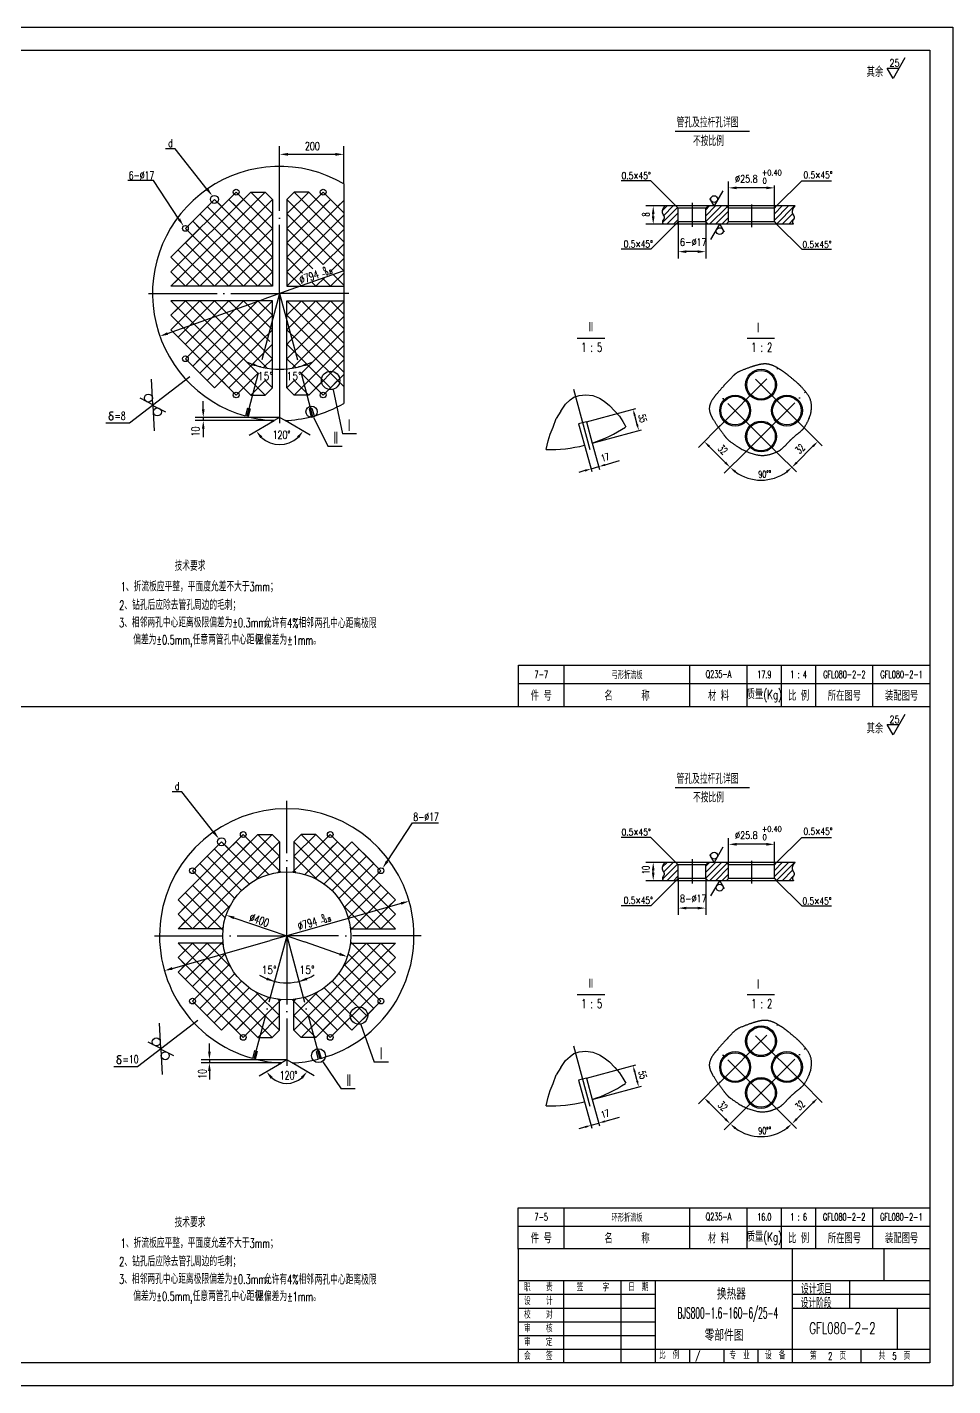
# Model space of a CAD drawing. Extents: x -457 to 1749, y 191 to 1539.
# Drawn here: x 1327 to 1732, y 945 to 1539 of the extents above; entities that cross this region are included whole.
import ezdxf
from ezdxf.enums import TextEntityAlignment as Align

# ---------------------------------------------------------------- set-up
doc = ezdxf.new("R2010")
doc.units = 0
doc.header["$MEASUREMENT"] = 0
doc.linetypes.add('DASHDOT-M', pattern=[36, 30, -3, 0, -3])
doc.linetypes.add('DIVIDE-M', pattern=[39, 30, -3, 0, -3, 0, -3])
doc.layers.get('0').update_dxf_attribs({"linetype": 'CONTINUOUS'})
for name, color, linetype in [('CDR_DWG1', 4, 'CONTINUOUS'), ('CDR_DWG2', 2, 'CONTINUOUS'), ('CDR_DWG3', 1, 'DASHDOT-M'), ('CDR_DWG4', 3, 'DIVIDE-M')]:
    doc.layers.add(name, color=color, linetype=linetype)
doc.styles.add('HZ', font='romans', dxfattribs={"width": 0.7, "bigfont": 'hz'})

msp = doc.modelspace()

# ---------------------------------------------------------------- linework, layer by layer
for p, q in [((890.79, 1539.38), (1731.79, 1539.38)), ((1731.79, 1539.38), (1731.79, 945.38)), ((1391.84, 1486.24), (1387.62, 1486.24)), ((1405.92, 1468.45), (1391.84, 1486.24)), ((1437.56, 1481.09), (1437.56, 1487.37)), ((1465.56, 1470.92), (1465.56, 1487.37)), ((1461.96, 1483.77), (1441.16, 1483.77)), ((1382.43, 1472.36), (1371.16, 1472.36)), ((1393.55, 1455.46), (1382.43, 1472.36)), ((1390.05, 1426.08), (1431.23, 1467.26)), ((1390.05, 1432.41), (1424.89, 1467.26)), ((1390.05, 1438.75), (1418.56, 1467.26)), ((1434.4, 1451.42), (1418.56, 1467.26)), ((1434.4, 1457.75), (1424.89, 1467.26)), ((1431.23, 1467.26), (1434.4, 1464.09)), ((1440.73, 1451.42), (1456.57, 1467.26)), ((1440.73, 1457.75), (1450.24, 1467.26)), ((1465.56, 1445.59), (1443.9, 1467.26)), ((1456.57, 1460.92), (1450.24, 1467.26)), ((1465.56, 1451.93), (1450.24, 1467.26)), ((1465.56, 1458.26), (1456.57, 1467.26)), ((1599.85, 1472.15), (1586.8, 1472.15)), ((1610.79, 1461.2), (1599.85, 1472.15)), ((1633.79, 1460.2), (1633.79, 1471.88)), ((1650.29, 1469.12), (1637.29, 1469.12)), ((1653.79, 1460.2), (1653.79, 1470.19)), ((1654.79, 1461.2), (1665.74, 1472.15)), ((1665.74, 1472.15), (1678.79, 1472.15)), ((1396.38, 1426.08), (1434.4, 1464.09)), ((1399.55, 1454.59), (1409.05, 1464.09)), ((1434.4, 1438.75), (1409.05, 1464.09)), ((1412.22, 1460.92), (1415.39, 1464.09)), ((1434.4, 1445.08), (1415.39, 1464.09)), ((1415.39, 1464.09), (1418.56, 1460.92)), ((1465.56, 1439.26), (1440.73, 1464.09)), ((1440.73, 1445.08), (1459.74, 1464.09)), ((1440.73, 1438.75), (1465.56, 1463.58)), ((1459.74, 1464.09), (1456.57, 1460.92)), ((1462.91, 1460.92), (1459.74, 1464.09)), ((1465.56, 1463.58), (1462.91, 1460.92)), ((1402.72, 1426.08), (1434.4, 1457.75)), ((1434.4, 1426.08), (1402.72, 1457.75)), ((1434.4, 1432.41), (1405.89, 1460.92)), ((1465.56, 1432.92), (1440.73, 1457.75)), ((1440.73, 1432.41), (1465.56, 1457.24)), ((1606, 1461.2), (1597.64, 1461.2)), ((1600.84, 1456.7), (1600.84, 1457.7)), ((1606.89, 1461.2), (1604.79, 1459.11)), ((1611.49, 1460.5), (1604.9, 1453.91)), ((1609.54, 1461.2), (1605.42, 1457.08)), ((1611.79, 1458.15), (1606.84, 1453.2)), ((1611.79, 1455.32), (1609.67, 1453.2)), ((1630.75, 1461.2), (1623.75, 1454.2)), ((1628.1, 1461.2), (1623.79, 1456.89)), ((1625.45, 1461.2), (1623.79, 1459.54)), ((1633.1, 1460.89), (1625.4, 1453.2)), ((1633.79, 1458.94), (1628.06, 1453.2)), ((1633.79, 1456.11), (1630.88, 1453.2)), ((1657.27, 1461.2), (1653.79, 1457.72)), ((1659.92, 1461.2), (1653.79, 1455.07)), ((1662.57, 1461.2), (1654.68, 1453.31)), ((1661.78, 1457.76), (1657.22, 1453.2)), ((1662.22, 1455.37), (1660.05, 1453.2)), ((1390.05, 1438.75), (1402.72, 1451.42)), ((1421.72, 1426.08), (1396.38, 1451.42)), ((1428.06, 1426.08), (1399.55, 1454.59)), ((1402.72, 1451.42), (1399.55, 1454.59)), ((1409.05, 1426.08), (1434.4, 1451.42)), ((1456.57, 1435.58), (1440.73, 1451.42)), ((1440.73, 1426.08), (1465.56, 1450.91)), ((1605.36, 1453.2), (1597.64, 1453.2)), ((1610.79, 1453.2), (1599.85, 1442.26)), ((1611.79, 1454.2), (1611.79, 1438.23)), ((1623.79, 1454.2), (1623.79, 1438.23)), ((1654.79, 1453.2), (1665.74, 1442.26)), ((1415.39, 1426.08), (1396.38, 1445.08)), ((1415.39, 1426.08), (1434.4, 1445.08)), ((1452.09, 1433.72), (1440.73, 1445.08)), ((1456.56, 1435.57), (1465.56, 1444.57)), ((1402.72, 1426.08), (1390.05, 1438.75)), ((1393.21, 1435.58), (1390.05, 1438.75)), ((1409.05, 1426.08), (1393.21, 1441.91)), ((1421.72, 1426.08), (1434.4, 1438.75)), ((1447.61, 1431.87), (1440.73, 1438.75)), ((1460.28, 1432.95), (1465.56, 1438.24)), ((1599.85, 1442.26), (1586.8, 1442.26)), ((1620.29, 1441.23), (1615.29, 1441.23)), ((1665.74, 1442.26), (1678.79, 1442.26)), ((1390.05, 1432.41), (1393.21, 1435.58)), ((1396.38, 1426.08), (1390.05, 1432.41)), ((1393.21, 1429.24), (1390.05, 1432.41)), ((1428.06, 1426.08), (1434.4, 1432.41)), ((1447.07, 1426.08), (1440.73, 1432.41)), ((1465.56, 1432.89), (1444.49, 1425.37)), ((1459.74, 1426.08), (1465.56, 1431.9)), ((1390.05, 1426.08), (1393.21, 1429.24)), ((1447.07, 1426.08), (1447.41, 1426.42)), ((1453.4, 1426.08), (1451.58, 1427.9)), ((1453.4, 1426.08), (1457.25, 1429.92)), ((1459.74, 1426.08), (1456.25, 1429.57)), ((1465.56, 1426.59), (1460.92, 1431.23)), ((1388.6, 1405.46), (1430.64, 1420.44)), ((1390.05, 1419.74), (1431.23, 1378.56)), ((1402.72, 1419.74), (1390.05, 1407.07)), ((1390.05, 1419.74), (1393.21, 1416.57)), ((1396.38, 1419.74), (1390.05, 1413.4)), ((1409.05, 1419.74), (1393.21, 1403.9)), ((1396.38, 1419.74), (1428.19, 1387.93)), ((1415.39, 1419.74), (1396.38, 1400.73)), ((1421.72, 1419.74), (1396.38, 1394.4)), ((1428.06, 1419.74), (1399.55, 1391.23)), ((1402.72, 1419.74), (1432.23, 1390.22)), ((1434.4, 1419.74), (1402.72, 1388.06)), ((1409.05, 1419.74), (1427.51, 1401.28)), ((1415.39, 1419.74), (1433.24, 1401.89)), ((1421.72, 1419.74), (1434.4, 1407.07)), ((1428.06, 1419.74), (1434.4, 1413.4)), ((1444.49, 1425.37), (1430.64, 1420.44)), ((1437.56, 1422.91), (1437.56, 1366.29)), ((1440.73, 1419.74), (1465.56, 1394.91)), ((1453.4, 1419.74), (1440.73, 1407.07)), ((1447.07, 1419.74), (1440.73, 1413.4)), ((1459.74, 1419.74), (1441.89, 1401.89)), ((1447.07, 1419.74), (1465.56, 1401.24)), ((1453.4, 1419.74), (1465.56, 1407.58)), ((1459.74, 1419.74), (1465.56, 1413.91)), ((1393.21, 1416.57), (1390.05, 1413.4)), ((1465.56, 1419.23), (1447.62, 1401.28)), ((1390.05, 1413.4), (1424.89, 1378.56)), ((1390.05, 1413.4), (1393.21, 1410.24)), ((1393.21, 1410.24), (1390.05, 1407.07)), ((1434.4, 1413.4), (1405.89, 1384.89)), ((1440.73, 1413.4), (1465.56, 1388.57)), ((1465.56, 1412.89), (1442.89, 1390.22)), ((1390.05, 1407.07), (1402.72, 1394.4)), ((1390.05, 1407.07), (1418.56, 1378.56)), ((1429.22, 1401.89), (1426.52, 1399.19)), ((1434.4, 1407.07), (1429.22, 1401.89)), ((1441.89, 1401.89), (1440.7, 1400.7)), ((1440.73, 1407.07), (1445.91, 1401.89)), ((1445.91, 1401.89), (1448.61, 1399.19)), ((1465.56, 1406.56), (1446.94, 1387.93)), ((1426.52, 1399.19), (1409.05, 1381.73)), ((1429.98, 1396.32), (1415.39, 1381.73)), ((1433.44, 1395.35), (1427.51, 1401.28)), ((1429.98, 1396.32), (1434.43, 1400.76)), ((1445.14, 1396.32), (1440.7, 1400.76)), ((1441.69, 1395.35), (1447.62, 1401.28)), ((1465.56, 1400.22), (1443.9, 1378.56)), ((1445.14, 1396.32), (1459.74, 1381.73)), ((1448.61, 1399.19), (1465.56, 1382.24)), ((1402.72, 1394.4), (1399.55, 1391.23)), ((1399.55, 1391.23), (1409.05, 1381.73)), ((1434.4, 1394.4), (1430.54, 1390.54)), ((1433.44, 1395.35), (1434.4, 1394.4)), ((1441.69, 1395.35), (1440.73, 1394.4)), ((1440.73, 1394.4), (1444.58, 1390.54)), ((1465.56, 1393.89), (1450.24, 1378.56)), ((1398.3, 1386.56), (1371.92, 1366.27)), ((1382.14, 1374.3), (1381.53, 1385.44)), ((1412.22, 1384.89), (1415.39, 1381.73)), ((1415.39, 1381.73), (1418.56, 1384.89)), ((1428.29, 1388.29), (1418.56, 1378.56)), ((1418.56, 1384.89), (1424.89, 1378.56)), ((1431.18, 1384.85), (1424.89, 1378.56)), ((1431.28, 1384.85), (1434.4, 1381.73)), ((1443.85, 1384.85), (1440.73, 1381.73)), ((1443.95, 1384.85), (1450.24, 1378.56)), ((1446.84, 1388.29), (1456.57, 1378.56)), ((1456.57, 1384.89), (1450.24, 1378.56)), ((1465.56, 1387.55), (1456.57, 1378.56)), ((1459.74, 1381.73), (1456.57, 1384.89)), ((1462.91, 1384.89), (1459.74, 1381.73)), ((1465.56, 1382.24), (1462.91, 1384.89)), ((1434.4, 1381.73), (1431.23, 1378.56)), ((1443.9, 1378.56), (1440.73, 1381.73)), ((1460.98, 1380.75), (1465.02, 1361.54)), ((1382.14, 1374.3), (1376.61, 1377.11)), ((1382.16, 1374.04), (1387.69, 1371.23)), ((1382.16, 1374.04), (1382.77, 1362.89)), ((1404.17, 1372.33), (1404.17, 1375.93)), ((1571.62, 1366.89), (1593.23, 1372.67)), ((1371.92, 1366.27), (1361.58, 1366.27)), ((1363.04, 1369.11), (1362.96, 1368.87)), ((1362.96, 1368.87), (1363, 1368.34)), ((1363, 1368.34), (1363.03, 1368.17)), ((1363.03, 1368.17), (1363.2, 1367.94)), ((1363.17, 1369.33), (1363.04, 1369.11)), ((1363.4, 1369.52), (1363.17, 1369.33)), ((1363.2, 1367.94), (1363.46, 1367.77)), ((1363.27, 1370.46), (1363.29, 1370.82)), ((1363.4, 1370.13), (1363.27, 1370.46)), ((1363.29, 1370.82), (1363.42, 1371)), ((1363.63, 1369.91), (1363.4, 1370.13)), ((1363.55, 1369.67), (1363.4, 1369.52)), ((1363.42, 1371), (1363.7, 1371.19)), ((1363.46, 1367.77), (1363.83, 1367.65)), ((1363.89, 1369.76), (1363.55, 1369.67)), ((1363.95, 1369.74), (1363.63, 1369.91)), ((1363.7, 1371.19), (1363.95, 1371.23)), ((1363.83, 1367.65), (1364.21, 1367.69)), ((1363.95, 1371.23), (1364.78, 1371.23)), ((1364.16, 1369.64), (1363.95, 1369.74)), ((1364.35, 1369.52), (1364.16, 1369.64)), ((1364.21, 1367.69), (1364.51, 1367.81)), ((1364.55, 1369.35), (1364.35, 1369.52)), ((1364.51, 1367.81), (1364.72, 1368.08)), ((1364.72, 1369.11), (1364.55, 1369.35)), ((1364.75, 1368.78), (1364.72, 1369.11)), ((1364.72, 1368.08), (1364.75, 1368.78)), ((1437.56, 1368.73), (1400.57, 1368.73)), ((1435.22, 1367.38), (1400.57, 1367.38)), ((1404.17, 1368.73), (1404.17, 1367.38)), ((1424.2, 1361.01), (1435.22, 1367.38)), ((1450.93, 1361.01), (1439.9, 1367.38)), ((1452.4, 1368.73), (1458.76, 1356.05)), ((1593.79, 1365.73), (1592.74, 1369.65)), ((1404.17, 1363.78), (1404.17, 1360.18)), ((1471.17, 1361.54), (1465.02, 1361.54)), ((1574.12, 1357.56), (1595.72, 1363.35)), ((1630.16, 1365.24), (1620.56, 1355.64)), ((1666.05, 1364.96), (1674.74, 1356.27)), ((1464.92, 1356.06), (1458.77, 1356.06)), ((1570.74, 1356.59), (1574.05, 1345.08)), ((1574.12, 1357.56), (1577.43, 1346.05)), ((1632.35, 1349.04), (1625.28, 1356.11)), ((1663.59, 1349.06), (1670.66, 1356.13)), ((1579.77, 1348.03), (1586.16, 1349.86)), ((1641.48, 1353.93), (1631.87, 1344.33)), ((1654.73, 1353.64), (1663.42, 1344.95)), ((1571.02, 1345.51), (1568.32, 1344.74)), ((1573.71, 1346.28), (1577.08, 1347.25)), ((1541.9, 1252.38), (1721.9, 1252.38)), ((915.79, 1242.38), (1721.79, 1242.38)), ((1394.74, 1205.13), (1390.51, 1205.13)), ((1408.81, 1187.34), (1394.74, 1205.13)), ((1484.53, 1174.66), (1495.64, 1191.55)), ((1495.64, 1191.55), (1506.92, 1191.55)), ((1393.14, 1145.24), (1434.32, 1186.43)), ((1393.14, 1151.58), (1427.99, 1186.43)), ((1393.14, 1157.92), (1421.65, 1186.43)), ((1399.48, 1145.24), (1437.49, 1183.26)), ((1402.64, 1173.76), (1412.15, 1183.26)), ((1432.79, 1168.95), (1418.48, 1183.26)), ((1418.48, 1183.26), (1421.65, 1180.09)), ((1438.12, 1169.96), (1421.65, 1186.43)), ((1421.65, 1180.09), (1427.99, 1186.43)), ((1437.49, 1176.92), (1427.99, 1186.43)), ((1434.32, 1186.43), (1437.49, 1183.26)), ((1443.2, 1169.96), (1459.66, 1186.43)), ((1446.99, 1186.43), (1443.82, 1183.26)), ((1443.82, 1176.92), (1453.33, 1186.43)), ((1481.84, 1145.24), (1443.82, 1183.26)), ((1488.17, 1145.24), (1446.99, 1186.43)), ((1448.52, 1168.95), (1462.83, 1183.26)), ((1453.08, 1167.17), (1469.17, 1183.26)), ((1459.66, 1180.09), (1453.33, 1186.43)), ((1488.17, 1151.58), (1453.33, 1186.43)), ((1488.17, 1157.92), (1459.66, 1186.43)), ((1462.83, 1183.26), (1459.66, 1180.09)), ((1466, 1180.09), (1462.83, 1183.26)), ((1469.17, 1183.26), (1466, 1180.09)), ((1478.67, 1173.76), (1469.17, 1183.26)), ((1599.85, 1185.15), (1586.8, 1185.15)), ((1610.79, 1174.2), (1599.85, 1185.15)), ((1633.79, 1173.2), (1633.79, 1184.88)), ((1650.29, 1182.12), (1637.29, 1182.12)), ((1653.79, 1173.2), (1653.79, 1183.19)), ((1654.79, 1174.2), (1665.74, 1185.15)), ((1665.74, 1185.15), (1678.79, 1185.15)), ((1420.86, 1161.88), (1405.81, 1176.92)), ((1424.28, 1164.79), (1408.98, 1180.09)), ((1427.19, 1166.63), (1437.49, 1176.92)), ((1454.12, 1166.63), (1443.82, 1176.92)), ((1457.03, 1164.79), (1472.34, 1180.09)), ((1460.46, 1161.88), (1475.5, 1176.92)), ((1393.14, 1157.92), (1405.81, 1170.59)), ((1415.56, 1154.5), (1399.48, 1170.59)), ((1417.95, 1158.45), (1402.64, 1173.76)), ((1405.81, 1170.59), (1402.64, 1173.76)), ((1436.7, 1169.8), (1437.49, 1170.59)), ((1444.62, 1169.8), (1443.82, 1170.59)), ((1463.37, 1158.45), (1478.67, 1173.76)), ((1465.75, 1154.5), (1481.84, 1170.59)), ((1475.5, 1170.59), (1478.67, 1173.76)), ((1488.17, 1157.92), (1475.5, 1170.59)), ((1606, 1174.2), (1597.64, 1174.2)), ((1600.84, 1169.7), (1600.84, 1170.7)), ((1606.89, 1174.2), (1604.79, 1172.11)), ((1611.49, 1173.5), (1604.9, 1166.91)), ((1609.54, 1174.2), (1605.42, 1170.08)), ((1611.79, 1171.15), (1606.84, 1166.2)), ((1630.75, 1174.2), (1623.75, 1167.2)), ((1625.45, 1174.2), (1623.79, 1172.54)), ((1628.1, 1174.2), (1623.79, 1169.89)), ((1633.1, 1173.89), (1625.4, 1166.2)), ((1633.79, 1171.94), (1628.06, 1166.2)), ((1657.27, 1174.2), (1653.79, 1170.72)), ((1659.92, 1174.2), (1653.79, 1168.07)), ((1662.57, 1174.2), (1654.68, 1166.31)), ((1661.78, 1170.76), (1657.22, 1166.2)), ((1413.78, 1149.94), (1399.48, 1164.25)), ((1467.53, 1149.94), (1481.84, 1164.25)), ((1605.36, 1166.2), (1597.64, 1166.2)), ((1610.79, 1166.2), (1599.85, 1155.26)), ((1611.79, 1168.32), (1609.67, 1166.2)), ((1611.79, 1167.2), (1611.79, 1151.23)), ((1623.79, 1167.2), (1623.79, 1151.23)), ((1633.79, 1169.11), (1630.88, 1166.2)), ((1654.79, 1166.2), (1665.74, 1155.26)), ((1662.22, 1168.37), (1660.05, 1166.2)), ((1412.77, 1144.62), (1396.31, 1161.08)), ((1468.54, 1144.62), (1485.01, 1161.08)), ((1405.81, 1145.24), (1393.14, 1157.92)), ((1396.31, 1154.75), (1393.14, 1157.92)), ((1393.14, 1151.58), (1396.31, 1154.75)), ((1405.81, 1145.24), (1416.11, 1155.54)), ((1490.66, 1156.29), (1447.92, 1144.14)), ((1475.5, 1145.24), (1465.21, 1155.54)), ((1475.5, 1145.24), (1488.17, 1157.92)), ((1485.01, 1154.75), (1488.17, 1157.92)), ((1488.17, 1151.58), (1485.01, 1154.75)), ((1599.85, 1155.26), (1586.8, 1155.26)), ((1620.29, 1154.23), (1615.29, 1154.23)), ((1665.74, 1155.26), (1678.79, 1155.26)), ((1399.48, 1145.24), (1393.14, 1151.58)), ((1396.31, 1148.41), (1393.14, 1151.58)), ((1393.14, 1145.24), (1396.31, 1148.41)), ((1417.58, 1149.99), (1432.94, 1144.72)), ((1481.84, 1145.24), (1488.17, 1151.58)), ((1485.01, 1148.41), (1488.17, 1151.58)), ((1488.17, 1145.24), (1485.01, 1148.41)), ((1412.15, 1145.24), (1412.94, 1146.04)), ((1432.94, 1144.72), (1448.37, 1139.43)), ((1447.92, 1144.14), (1433.39, 1140.01)), ((1469.17, 1145.24), (1468.38, 1146.04)), ((1390.66, 1127.87), (1433.39, 1140.01)), ((1393.14, 1138.91), (1434.32, 1097.73)), ((1399.48, 1138.91), (1393.14, 1132.57)), ((1405.81, 1138.91), (1393.14, 1126.24)), ((1393.14, 1138.91), (1396.31, 1135.74)), ((1396.31, 1135.74), (1393.14, 1132.57)), ((1412.77, 1139.54), (1396.31, 1123.07)), ((1399.48, 1138.91), (1437.49, 1100.9)), ((1405.81, 1138.91), (1416.11, 1128.61)), ((1412.15, 1138.91), (1412.94, 1138.12)), ((1481.84, 1138.91), (1443.82, 1100.9)), ((1488.17, 1138.91), (1446.99, 1097.73)), ((1463.74, 1134.16), (1448.37, 1139.43)), ((1475.5, 1138.91), (1465.21, 1128.61)), ((1469.17, 1138.91), (1468.38, 1138.12)), ((1468.54, 1139.54), (1485.01, 1123.07)), ((1475.5, 1138.91), (1488.17, 1126.24)), ((1481.84, 1138.91), (1488.17, 1132.57)), ((1488.17, 1138.91), (1485.01, 1135.74)), ((1485.01, 1135.74), (1488.17, 1132.57)), ((1393.14, 1132.57), (1427.99, 1097.73)), ((1393.14, 1132.57), (1396.31, 1129.41)), ((1396.31, 1129.41), (1393.14, 1126.24)), ((1413.78, 1134.21), (1399.48, 1119.9)), ((1415.56, 1129.65), (1399.48, 1113.57)), ((1488.17, 1132.57), (1453.33, 1097.73)), ((1465.75, 1129.65), (1481.84, 1113.57)), ((1467.53, 1134.21), (1481.84, 1119.9)), ((1488.17, 1132.57), (1485.01, 1129.41)), ((1485.01, 1129.41), (1488.17, 1126.24)), ((1393.14, 1126.24), (1405.81, 1113.57)), ((1393.14, 1126.24), (1421.65, 1097.73)), ((1417.95, 1125.7), (1402.64, 1110.4)), ((1488.17, 1126.24), (1459.66, 1097.73)), ((1463.37, 1125.7), (1478.67, 1110.4)), ((1488.17, 1126.24), (1475.5, 1113.57)), ((1420.86, 1122.28), (1405.81, 1107.23)), ((1424.28, 1119.37), (1408.98, 1104.06)), ((1428.23, 1116.98), (1412.15, 1100.9)), ((1427.19, 1117.53), (1437.49, 1107.23)), ((1454.12, 1117.53), (1443.82, 1107.23)), ((1453.08, 1116.98), (1469.17, 1100.9)), ((1457.03, 1119.37), (1472.34, 1104.06)), ((1460.46, 1122.28), (1475.5, 1107.23)), ((1399.48, 1113.57), (1412.15, 1100.9)), ((1405.81, 1113.57), (1402.64, 1110.4)), ((1432.79, 1115.2), (1418.48, 1100.9)), ((1438.12, 1114.19), (1421.65, 1097.73)), ((1436.7, 1114.36), (1437.49, 1113.57)), ((1443.2, 1114.19), (1459.66, 1097.73)), ((1444.62, 1114.36), (1443.82, 1113.57)), ((1448.52, 1115.2), (1462.83, 1100.9)), ((1481.84, 1113.57), (1469.17, 1100.9)), ((1475.5, 1113.57), (1478.67, 1110.4)), ((1401.76, 1105.11), (1375.38, 1084.81)), ((1437.49, 1107.23), (1427.99, 1097.73)), ((1443.82, 1107.23), (1453.33, 1097.73)), ((1385.6, 1092.84), (1384.99, 1103.99)), ((1412.15, 1100.9), (1415.31, 1104.06)), ((1415.31, 1104.06), (1418.48, 1100.9)), ((1421.65, 1104.06), (1427.99, 1097.73)), ((1459.66, 1104.06), (1453.33, 1097.73)), ((1462.83, 1100.9), (1459.66, 1104.06)), ((1466, 1104.06), (1462.83, 1100.9)), ((1469.17, 1100.9), (1466, 1104.06)), ((1473.09, 1103.34), (1478.93, 1086.86)), ((1385.6, 1092.84), (1380.07, 1095.65)), ((1406.86, 1091.5), (1406.86, 1095.1)), ((1366.5, 1087.65), (1366.42, 1087.41)), ((1366.42, 1087.41), (1366.46, 1086.88)), ((1366.63, 1087.87), (1366.5, 1087.65)), ((1366.86, 1088.06), (1366.63, 1087.87)), ((1366.73, 1089), (1366.75, 1089.36)), ((1366.86, 1088.67), (1366.73, 1089)), ((1366.75, 1089.36), (1366.88, 1089.55)), ((1367.09, 1088.45), (1366.86, 1088.67)), ((1367.01, 1088.21), (1366.86, 1088.06)), ((1366.88, 1089.55), (1367.16, 1089.73)), ((1367.35, 1088.3), (1367.01, 1088.21)), ((1367.41, 1088.28), (1367.09, 1088.45)), ((1367.16, 1089.73), (1367.41, 1089.77)), ((1367.41, 1089.77), (1368.24, 1089.77)), ((1367.62, 1088.18), (1367.41, 1088.28)), ((1367.81, 1088.06), (1367.62, 1088.18)), ((1368.01, 1087.89), (1367.81, 1088.06)), ((1368.18, 1087.65), (1368.01, 1087.89)), ((1368.21, 1087.32), (1368.18, 1087.65)), ((1368.18, 1086.62), (1368.21, 1087.32)), ((1385.62, 1092.58), (1386.23, 1081.43)), ((1385.62, 1092.58), (1391.15, 1089.77)), ((1440.66, 1087.9), (1403.26, 1087.9)), ((1406.86, 1087.9), (1406.86, 1086.55)), ((1375.38, 1084.81), (1365.04, 1084.81)), ((1366.46, 1086.88), (1366.49, 1086.71)), ((1366.49, 1086.71), (1366.66, 1086.49)), ((1366.66, 1086.49), (1366.92, 1086.31)), ((1366.92, 1086.31), (1367.29, 1086.2)), ((1367.29, 1086.2), (1367.67, 1086.23)), ((1367.67, 1086.23), (1367.97, 1086.35)), ((1367.97, 1086.35), (1368.18, 1086.62)), ((1438.32, 1086.55), (1403.26, 1086.55)), ((1406.86, 1082.95), (1406.86, 1079.35)), ((1428.63, 1080.96), (1438.32, 1086.55)), ((1452.68, 1080.96), (1443, 1086.55)), ((1456.43, 1087), (1464.41, 1075.17)), ((1485.08, 1086.86), (1478.93, 1086.86)), ((1571.62, 1079.89), (1593.23, 1085.67)), ((1593.79, 1078.73), (1592.74, 1082.65)), ((1470.56, 1075.17), (1464.41, 1075.17)), ((1574.12, 1070.56), (1595.72, 1076.35)), ((1630.16, 1078.24), (1620.56, 1068.64)), ((1666.05, 1077.96), (1674.74, 1069.27)), ((1570.74, 1069.59), (1574.05, 1058.08)), ((1574.12, 1070.56), (1577.43, 1059.05)), ((1632.35, 1062.04), (1625.28, 1069.11)), ((1641.48, 1066.93), (1631.87, 1057.33)), ((1654.73, 1066.64), (1663.42, 1057.95)), ((1663.59, 1062.06), (1670.66, 1069.13)), ((1571.02, 1058.51), (1568.32, 1057.74)), ((1573.71, 1059.28), (1577.08, 1060.25)), ((1579.77, 1061.03), (1586.16, 1062.86)), ((1541.8, 1015.19), (1721.9, 1015.19)), ((1541.79, 1005.4), (1721.79, 1005.4)), ((1661.78, 955.4), (1661.78, 1005.4)), ((1701.78, 991.4), (1701.78, 1005.4)), ((1541.78, 991.4), (1721.78, 991.4)), ((1561.78, 955.4), (1561.78, 991.4)), ((1586.78, 955.4), (1586.78, 991.4)), ((1601.78, 955.4), (1601.78, 991.4)), ((1686.78, 979.4), (1686.78, 991.4)), ((1686.78, 979.4), (1686.78, 991.4)), ((1541.78, 985.4), (1601.78, 985.4)), ((1661.78, 985.4), (1721.78, 985.4)), ((1541.78, 979.4), (1601.78, 979.4)), ((1661.78, 979.4), (1721.78, 979.4)), ((1707.41, 979.4), (1707.41, 961.4)), ((1541.78, 973.4), (1601.78, 973.4)), ((1541.78, 967.4), (1601.78, 967.4)), ((1541.78, 961.4), (1721.78, 961.4)), ((1616.78, 955.4), (1616.78, 961.4)), ((1631.78, 955.4), (1631.78, 961.4)), ((1646.78, 955.4), (1646.78, 961.4)), ((1691.78, 955.4), (1691.78, 961.4)), ((1731.79, 945.38), (890.79, 945.38))]:
    msp.add_line(p, q)
for points in [[(1710.83, 1525.9), (1705.67, 1516.97), (1703.1, 1521.44), (1708.25, 1521.44)], [(1631.32, 1467.87), (1627.47, 1461.2), (1625.54, 1464.54)], [(1626.04, 1446.53), (1629.89, 1453.2), (1631.82, 1449.87)], [(1710.83, 1238.9), (1705.67, 1229.97), (1703.1, 1234.44), (1708.25, 1234.44)], [(1631.32, 1180.87), (1627.47, 1174.2), (1625.54, 1177.54)], [(1626.04, 1159.53), (1629.89, 1166.2), (1631.82, 1162.87)]]:
    msp.add_lwpolyline(points)
for points in [[(1437.47, 1389.84, 0.25, 0.25, 1), (1437.72, 1389.84, 0.25, 0.25, 1)], [(1440.53, 1121.56, 0.25, 0.25, 1), (1440.78, 1121.56, 0.25, 0.25, 1)]]:
    msp.add_lwpolyline(points, format="xyseb", close=True)
for centre, radius in [((1627.47, 1464.2), 1.5), ((1629.89, 1450.2), 1.5), ((1459.82, 1384.93), 4.01), ((1380.19, 1377.19), 1.75), ((1384.11, 1371.15), 1.75), ((1451.5, 1371.22), 2.45), ((1627.47, 1177.2), 1.5), ((1629.89, 1163.2), 1.5), ((1472.23, 1107.26), 3.8), ((1383.65, 1095.73), 1.75), ((1387.57, 1089.69), 1.75), ((1454.54, 1089.72), 3.05)]:
    msp.add_circle(centre, radius)
for centre, radius, start, end in [((1437.56, 1422.91), 33.12, 244.85932, 295.14068), ((1437.56, 1368.73), 11.83, 227.49643, 312.50357), ((1647.96, 1360.41), 19.08, 234.0169, 305.9831), ((1440.66, 1143.96), 22.4, 238.01419, 302.42228), ((1440.66, 1087.9), 10.28, 230.16372, 309.83628), ((1647.96, 1073.41), 19.08, 234.0169, 305.9831)]:
    msp.add_arc(centre, radius, start, end)
for points in [[(1441.16, 1483.17), (1441.16, 1484.37), (1437.56, 1483.77)], [(1461.96, 1483.17), (1461.96, 1484.37), (1465.56, 1483.77)], [(1406.39, 1468.82), (1405.45, 1468.07), (1408.15, 1465.62)], [(1637.29, 1469.71), (1637.29, 1468.54), (1633.79, 1469.12)], [(1650.29, 1469.71), (1650.29, 1468.54), (1653.79, 1469.12)], [(1394.05, 1455.79), (1393.05, 1455.13), (1395.53, 1452.46)], [(1600.26, 1457.7), (1601.42, 1457.7), (1600.84, 1461.2)], [(1600.26, 1456.7), (1601.42, 1456.7), (1600.84, 1453.2)], [(1615.29, 1441.81), (1615.29, 1440.64), (1611.79, 1441.23)], [(1620.29, 1441.81), (1620.29, 1440.64), (1623.79, 1441.23)], [(1388.8, 1404.89), (1388.4, 1406.02), (1385.21, 1404.25)], [(1425.76, 1392.61), (1425.39, 1391.47), (1428.99, 1390.92)], [(1449.38, 1392.58), (1449.75, 1391.44), (1446.13, 1390.92)], [(1404.77, 1372.33), (1403.57, 1372.33), (1404.17, 1368.73)], [(1593.19, 1369.77), (1592.29, 1369.53), (1592.02, 1372.35)], [(1404.77, 1363.78), (1403.57, 1363.78), (1404.17, 1367.38)], [(1430.04, 1360.38), (1429.1, 1359.63), (1427.31, 1362.81)], [(1445.09, 1360.38), (1446.03, 1359.63), (1447.81, 1362.81)], [(1594.24, 1365.85), (1593.34, 1365.61), (1594.52, 1363.03)], [(1625.63, 1356.47), (1624.92, 1355.76), (1623.15, 1358.23)], [(1670.31, 1356.48), (1671.01, 1355.77), (1672.78, 1358.25)], [(1579.64, 1348.48), (1579.9, 1347.58), (1577.08, 1347.25)], [(1632.7, 1349.4), (1631.99, 1348.69), (1634.47, 1346.92)], [(1663.23, 1349.41), (1663.94, 1348.7), (1661.47, 1346.93)], [(1570.89, 1345.96), (1571.14, 1345.06), (1573.71, 1346.28)], [(1636.42, 1344.59), (1637.07, 1345.35), (1634.47, 1346.92)], [(1658.85, 1345.35), (1659.5, 1344.59), (1661.45, 1346.92)], [(1409.28, 1187.71), (1408.34, 1186.97), (1411.04, 1184.52)], [(1637.29, 1182.71), (1637.29, 1181.54), (1633.79, 1182.12)], [(1650.29, 1182.71), (1650.29, 1181.54), (1653.79, 1182.12)], [(1484.03, 1174.99), (1485.03, 1174.33), (1482.55, 1171.65)], [(1600.26, 1170.7), (1601.42, 1170.7), (1600.84, 1174.2)], [(1600.26, 1169.7), (1601.42, 1169.7), (1600.84, 1166.2)], [(1490.82, 1155.71), (1490.49, 1156.86), (1494.12, 1157.27)], [(1615.29, 1154.81), (1615.29, 1153.64), (1611.79, 1154.23)], [(1620.29, 1154.81), (1620.29, 1153.64), (1623.79, 1154.23)], [(1417.38, 1149.42), (1417.77, 1150.56), (1414.17, 1151.16)], [(1463.54, 1133.59), (1463.93, 1134.73), (1467.14, 1132.99)], [(1390.82, 1127.29), (1390.49, 1128.45), (1387.19, 1126.88)], [(1432.1, 1123.9), (1431.72, 1122.76), (1435.33, 1122.2)], [(1449.23, 1123.87), (1449.59, 1122.72), (1445.98, 1122.2)], [(1407.46, 1091.5), (1406.26, 1091.5), (1406.86, 1087.9)], [(1407.46, 1082.95), (1406.26, 1082.95), (1406.86, 1086.55)], [(1434.53, 1080.39), (1433.61, 1079.62), (1431.75, 1082.76)], [(1446.78, 1080.39), (1447.7, 1079.62), (1449.56, 1082.76)], [(1593.19, 1082.77), (1592.29, 1082.53), (1592.02, 1085.35)], [(1594.24, 1078.85), (1593.34, 1078.61), (1594.52, 1076.03)], [(1625.63, 1069.47), (1624.92, 1068.76), (1623.15, 1071.23)], [(1670.31, 1069.48), (1671.01, 1068.77), (1672.78, 1071.25)], [(1570.89, 1058.96), (1571.14, 1058.06), (1573.71, 1059.28)], [(1579.64, 1061.48), (1579.9, 1060.58), (1577.08, 1060.25)], [(1632.7, 1062.4), (1631.99, 1061.69), (1634.47, 1059.92)], [(1636.42, 1057.59), (1637.07, 1058.35), (1634.47, 1059.92)], [(1658.85, 1058.35), (1659.5, 1057.59), (1661.45, 1059.92)], [(1663.23, 1062.41), (1663.94, 1061.7), (1661.47, 1059.93)]]:
    msp.add_solid(points)
at = {"layer": 'CDR_DWG1'}
for p, q in [((915.79, 1529.38), (1721.79, 1529.38)), ((1721.79, 1529.38), (1721.79, 955.38)), ((1418.56, 1460.92), (1424.89, 1467.26)), ((1424.89, 1467.26), (1431.23, 1467.26)), ((1434.4, 1464.09), (1431.23, 1467.26)), ((1443.9, 1467.26), (1440.73, 1464.09)), ((1440.73, 1464.09), (1443.9, 1467.26)), ((1450.24, 1467.26), (1443.9, 1467.26)), ((1465.56, 1470.92), (1465.56, 1374.9)), ((1396.38, 1451.42), (1409.05, 1464.09)), ((1409.05, 1464.09), (1412.22, 1460.92)), ((1434.4, 1464.09), (1434.4, 1426.08)), ((1440.73, 1464.09), (1440.73, 1426.08)), ((1611.25, 1461.2), (1606, 1461.2)), ((1611.79, 1460.2), (1610.79, 1461.2)), ((1624.33, 1461.2), (1611.25, 1461.2)), ((1623.79, 1460.2), (1611.79, 1460.2)), ((1611.79, 1454.2), (1611.79, 1460.2)), ((1623.79, 1460.2), (1624.79, 1461.2)), ((1623.79, 1454.2), (1623.79, 1460.2)), ((1633.25, 1461.2), (1624.33, 1461.2)), ((1633.79, 1460.2), (1632.79, 1461.2)), ((1654.33, 1461.2), (1633.25, 1461.2)), ((1653.79, 1460.2), (1633.79, 1460.2)), ((1633.79, 1454.2), (1633.79, 1460.2)), ((1653.79, 1460.2), (1654.79, 1461.2)), ((1653.79, 1454.2), (1653.79, 1460.2)), ((1662.83, 1461.2), (1654.33, 1461.2)), ((1662.19, 1453.2), (1605.36, 1453.2)), ((1611.79, 1454.2), (1610.79, 1453.2)), ((1623.79, 1454.2), (1611.79, 1454.2)), ((1623.79, 1454.2), (1624.79, 1453.2)), ((1633.79, 1454.2), (1632.79, 1453.2)), ((1653.79, 1454.2), (1633.79, 1454.2)), ((1653.79, 1454.2), (1654.79, 1453.2)), ((1434.4, 1426.08), (1390.05, 1426.08)), ((1440.73, 1426.08), (1465.56, 1426.08)), ((1434.4, 1419.74), (1390.05, 1419.74)), ((1434.4, 1381.73), (1434.4, 1419.74)), ((1440.73, 1419.74), (1465.56, 1419.74)), ((1440.73, 1381.73), (1440.73, 1419.74)), ((1396.38, 1394.4), (1409.05, 1381.73)), ((1424.89, 1378.56), (1431.23, 1378.56)), ((1431.23, 1378.56), (1434.4, 1381.73)), ((1440.73, 1381.73), (1443.9, 1378.56)), ((1450.24, 1378.56), (1443.9, 1378.56)), ((1423.46, 1372.85), (1422.56, 1369.47)), ((1423.46, 1372.85), (1424.68, 1372.53)), ((1424.68, 1372.53), (1423.77, 1369.15)), ((1451.67, 1372.85), (1450.45, 1372.53)), ((1450.45, 1372.53), (1451.35, 1369.15)), ((1451.67, 1372.85), (1452.57, 1369.47)), ((1437.56, 1368.73), (1435.22, 1367.38)), ((1439.9, 1367.38), (1437.56, 1368.73)), ((1571.62, 1366.89), (1568.23, 1365.98)), ((1571.62, 1366.89), (1574.12, 1357.56)), ((1568.23, 1365.98), (1570.74, 1356.59)), ((1541.9, 1260.38), (1721.9, 1260.38)), ((1541.9, 1242.38), (1541.9, 1260.38)), ((1561.9, 1242.38), (1561.9, 1260.38)), ((1616.9, 1242.38), (1616.9, 1260.38)), ((1641.9, 1242.38), (1641.9, 1260.38)), ((1656.9, 1242.38), (1656.9, 1260.38)), ((1671.9, 1242.38), (1671.9, 1260.38)), ((1696.9, 1242.38), (1696.9, 1260.38)), ((1399.48, 1170.59), (1412.15, 1183.26)), ((1428.23, 1167.17), (1412.15, 1183.26)), ((1412.15, 1183.26), (1415.31, 1180.09)), ((1415.31, 1180.09), (1418.48, 1183.26)), ((1427.99, 1186.43), (1434.32, 1186.43)), ((1437.49, 1183.26), (1434.32, 1186.43)), ((1437.49, 1183.26), (1437.49, 1169.9)), ((1443.82, 1183.26), (1446.99, 1186.43)), ((1443.82, 1183.26), (1443.82, 1169.9)), ((1453.33, 1186.43), (1446.99, 1186.43)), ((1481.84, 1170.59), (1469.17, 1183.26)), ((1611.25, 1174.2), (1606, 1174.2)), ((1611.79, 1173.2), (1610.79, 1174.2)), ((1624.33, 1174.2), (1611.25, 1174.2)), ((1623.79, 1173.2), (1611.79, 1173.2)), ((1611.79, 1167.2), (1611.79, 1173.2)), ((1623.79, 1173.2), (1624.79, 1174.2)), ((1623.79, 1167.2), (1623.79, 1173.2)), ((1633.25, 1174.2), (1624.33, 1174.2)), ((1633.79, 1173.2), (1632.79, 1174.2)), ((1654.33, 1174.2), (1633.25, 1174.2)), ((1653.79, 1173.2), (1633.79, 1173.2)), ((1633.79, 1167.2), (1633.79, 1173.2)), ((1653.79, 1173.2), (1654.79, 1174.2)), ((1653.79, 1167.2), (1653.79, 1173.2)), ((1662.83, 1174.2), (1654.33, 1174.2)), ((1662.19, 1166.2), (1605.36, 1166.2)), ((1611.79, 1167.2), (1610.79, 1166.2)), ((1623.79, 1167.2), (1611.79, 1167.2)), ((1623.79, 1167.2), (1624.79, 1166.2)), ((1633.79, 1167.2), (1632.79, 1166.2)), ((1653.79, 1167.2), (1633.79, 1167.2)), ((1653.79, 1167.2), (1654.79, 1166.2)), ((1412.84, 1145.24), (1393.14, 1145.24)), ((1468.48, 1145.24), (1488.17, 1145.24)), ((1412.84, 1138.91), (1393.14, 1138.91)), ((1468.48, 1138.91), (1488.17, 1138.91)), ((1437.49, 1100.9), (1437.49, 1114.26)), ((1443.82, 1100.9), (1443.82, 1114.26)), ((1402.64, 1110.4), (1412.15, 1100.9)), ((1478.67, 1110.4), (1469.17, 1100.9)), ((1418.48, 1100.9), (1421.65, 1104.06)), ((1434.32, 1097.73), (1437.49, 1100.9)), ((1437.49, 1100.9), (1434.32, 1097.73)), ((1443.82, 1100.9), (1446.99, 1097.73)), ((1446.99, 1097.73), (1443.82, 1100.9)), ((1427.99, 1097.73), (1434.32, 1097.73)), ((1453.33, 1097.73), (1446.99, 1097.73)), ((1426.58, 1091.92), (1425.68, 1088.53)), ((1426.58, 1091.92), (1427.8, 1091.59)), ((1427.8, 1091.59), (1426.89, 1088.21)), ((1440.66, 1087.9), (1438.32, 1086.55)), ((1443, 1086.55), (1440.66, 1087.9)), ((1454.73, 1091.92), (1453.52, 1091.59)), ((1453.52, 1091.59), (1454.42, 1088.21)), ((1454.73, 1091.92), (1455.64, 1088.53)), ((1571.62, 1079.89), (1568.23, 1078.98)), ((1568.23, 1078.98), (1570.74, 1069.59)), ((1571.62, 1079.89), (1574.12, 1070.56)), ((1541.8, 1023.19), (1721.9, 1023.19)), ((1541.8, 1005.19), (1541.8, 1023.19)), ((1561.9, 1005.19), (1561.9, 1023.19)), ((1616.9, 1005.19), (1616.9, 1023.19)), ((1641.9, 1005.19), (1641.9, 1023.19)), ((1656.9, 1005.19), (1656.9, 1023.19)), ((1671.9, 1005.19), (1671.9, 1023.19)), ((1696.9, 1005.19), (1696.9, 1023.19)), ((1541.79, 1005.4), (1541.79, 955.38)), ((1541.79, 1005.4), (1721.79, 1005.4)), ((1661.78, 955.4), (1661.78, 1005.4)), ((1721.79, 955.38), (915.79, 955.38))]:
    msp.add_line(p, q, dxfattribs=at)
for centre, radius in [((1418.56, 1467.26), 1.26), ((1456.57, 1467.26), 1.26), ((1409.05, 1464.09), 1.75), ((1396.38, 1451.42), 1.26), ((1396.38, 1394.4), 1.26), ((1647.96, 1383.04), 6.75), ((1647.96, 1383.04), 6.25), ((1418.56, 1378.56), 1.26), ((1456.57, 1378.56), 1.26), ((1636.65, 1371.73), 6.75), ((1659.27, 1371.73), 6.75), ((1636.65, 1371.73), 6.25), ((1659.27, 1371.73), 6.25), ((1647.96, 1360.41), 6.75), ((1647.96, 1360.41), 6.25), ((1412.15, 1183.26), 1.75), ((1421.65, 1186.43), 1.26), ((1459.66, 1186.43), 1.26), ((1399.48, 1170.59), 1.26), ((1481.84, 1170.59), 1.26), ((1440.66, 1142.08), 28), ((1399.48, 1113.57), 1.26), ((1481.84, 1113.57), 1.26), ((1421.65, 1097.73), 1.26), ((1459.66, 1097.73), 1.26), ((1647.96, 1096.04), 6.75), ((1647.96, 1096.04), 6.25), ((1636.65, 1084.73), 6.75), ((1636.65, 1084.73), 6.25), ((1659.27, 1084.73), 6.75), ((1659.27, 1084.73), 6.25), ((1647.96, 1073.41), 6.75), ((1647.96, 1073.41), 6.25)]:
    msp.add_circle(centre, radius, dxfattribs=at)
for centre, radius, start, end in [((1437.56, 1422.91), 55.58, 59.74971, 254.31331), ((1437.56, 1422.91), 55.58, 285.59507, 300.25029), ((1437.56, 1422.91), 55.58, 255.61391, 267.58752), ((1437.56, 1422.91), 55.58, 272.41248, 284.42193), ((1556, 1414.29), 59.55, 287.71811, 303.35591), ((1556, 1414.29), 59.55, 268.1273, 284.33994), ((1440.66, 1142.08), 55.6, 285.61164, 254.16271), ((1440.66, 1142.08), 55.6, 255.66618, 267.58752), ((1440.66, 1142.08), 55.6, 272.44459, 284.33382), ((1556, 1127.29), 59.55, 287.71811, 303.35591), ((1556, 1127.29), 59.55, 268.1273, 284.33994)]:
    msp.add_arc(centre, radius, start, end, dxfattribs=at)
at = {"layer": 'CDR_DWG2'}
for p, q in [((1610.37, 1493.89), (1642.99, 1493.89)), ((1567.53, 1403.43), (1579.63, 1403.43)), ((1641.87, 1403.43), (1653.92, 1403.43)), ((1610.37, 1206.89), (1642.99, 1206.89)), ((1567.53, 1116.43), (1579.63, 1116.43)), ((1641.87, 1116.43), (1653.92, 1116.43))]:
    msp.add_line(p, q, dxfattribs=at)
at = {"layer": 'CDR_DWG3', "linetype": 'DASHDOT-M'}
for p, q in [((1437.56, 1422.91), (1437.56, 1481.09)), ((1617.79, 1462.58), (1617.79, 1452.02)), ((1643.79, 1461.84), (1643.79, 1451.93)), ((1380.19, 1422.91), (1437.56, 1422.91)), ((1437.56, 1422.91), (1423.18, 1369.22)), ((1437.56, 1422.91), (1451.95, 1369.22)), ((1467.76, 1422.91), (1437.56, 1422.91)), ((1629.32, 1364.4), (1655.27, 1390.35)), ((1666.79, 1364.21), (1641.1, 1389.9)), ((1566, 1381.08), (1573.07, 1354.68)), ((1654.73, 1353.64), (1628.94, 1379.43)), ((1641.48, 1353.93), (1667.47, 1379.93)), ((1440.66, 1142.08), (1440.66, 1201.12)), ((1617.79, 1175.58), (1617.79, 1165.02)), ((1643.79, 1174.84), (1643.79, 1164.93)), ((1382.86, 1142.08), (1440.66, 1142.08)), ((1440.66, 1142.08), (1426.27, 1088.37)), ((1440.66, 1142.08), (1455.05, 1088.37)), ((1440.66, 1142.08), (1440.66, 1085.28)), ((1499.42, 1142.08), (1440.66, 1142.08)), ((1629.32, 1077.4), (1655.27, 1103.35)), ((1666.79, 1077.21), (1641.1, 1102.9)), ((1566, 1094.08), (1573.07, 1067.68)), ((1654.73, 1066.64), (1628.94, 1092.43)), ((1641.48, 1066.93), (1667.47, 1092.93))]:
    msp.add_line(p, q, dxfattribs=at)
at = {"layer": 'CDR_DWG4', "linetype": 'DIVIDE-M'}
for p, q in [((1566.2, 1377.67), (1568.46, 1378.38)), ((1568.46, 1378.38), (1571.43, 1378.65)), ((1571.43, 1378.65), (1574.43, 1378.29)), ((1574.43, 1378.29), (1577.29, 1377.14)), ((1560.47, 1371.56), (1562.45, 1374.54)), ((1562.45, 1374.54), (1564.51, 1376.39)), ((1564.51, 1376.39), (1566.2, 1377.67)), ((1577.29, 1377.14), (1579.46, 1375.8)), ((1579.46, 1375.8), (1581.66, 1373.99)), ((1581.66, 1373.99), (1584.02, 1371.52)), ((1557.1, 1364.54), (1558.42, 1368.27)), ((1560.47, 1371.56), (1558.42, 1368.27)), ((1584.02, 1371.52), (1586.15, 1369.25)), ((1586.15, 1369.25), (1587.6, 1366.92)), ((1587.6, 1366.92), (1588.8, 1364.66)), ((1554.97, 1358.58), (1555.75, 1361.45)), ((1555.75, 1361.45), (1557.1, 1364.54)), ((1554.05, 1354.77), (1554.97, 1358.58)), ((1560.47, 1084.56), (1562.45, 1087.54)), ((1562.45, 1087.54), (1564.51, 1089.39)), ((1564.51, 1089.39), (1566.2, 1090.67)), ((1566.2, 1090.67), (1568.46, 1091.38)), ((1568.46, 1091.38), (1571.43, 1091.65)), ((1571.43, 1091.65), (1574.43, 1091.29)), ((1574.43, 1091.29), (1577.29, 1090.14)), ((1577.29, 1090.14), (1579.46, 1088.8)), ((1579.46, 1088.8), (1581.66, 1086.99)), ((1557.1, 1077.54), (1558.42, 1081.27)), ((1560.47, 1084.56), (1558.42, 1081.27)), ((1581.66, 1086.99), (1584.02, 1084.52)), ((1584.02, 1084.52), (1586.15, 1082.25)), ((1586.15, 1082.25), (1587.6, 1079.92)), ((1555.75, 1074.45), (1557.1, 1077.54)), ((1587.6, 1079.92), (1588.8, 1077.66)), ((1554.05, 1067.77), (1554.97, 1071.58)), ((1554.97, 1071.58), (1555.75, 1074.45))]:
    msp.add_line(p, q, dxfattribs=at)
for points in [[(1606, 1461.2, 0.09287), (1605.09, 1460, 0.107934), (1604.76, 1458.75, 0.198032), (1605.33, 1457.18, -0.243275), (1605.7, 1455.85, -0.177796), (1605.21, 1455.08, 0.2131), (1604.84, 1454.4, 0.1198), (1604.94, 1453.8, 0.101396), (1605.36, 1453.2)], [(1662.83, 1461.2, 0.09287), (1661.92, 1460, 0.107934), (1661.59, 1458.75, 0.198032), (1662.16, 1457.18, -0.243275), (1662.53, 1455.85, -0.177796), (1662.04, 1455.08, 0.2131), (1661.68, 1454.4, 0.1198), (1661.78, 1453.8, 0.101396), (1662.19, 1453.2)], [(1606, 1174.2, 0.09287), (1605.09, 1173, 0.107934), (1604.76, 1171.75, 0.198032), (1605.33, 1170.18, -0.243275), (1605.7, 1168.85, -0.177796), (1605.21, 1168.08, 0.2131), (1604.84, 1167.4, 0.1198), (1604.94, 1166.8, 0.101396), (1605.36, 1166.2)], [(1662.83, 1174.2, 0.09287), (1661.92, 1173, 0.107934), (1661.59, 1171.75, 0.198032), (1662.16, 1170.18, -0.243275), (1662.53, 1168.85, -0.177796), (1662.04, 1168.08, 0.2131), (1661.68, 1167.4, 0.1198), (1661.78, 1166.8, 0.101396), (1662.19, 1166.2)]]:
    msp.add_lwpolyline(points, format="xyb", dxfattribs=at)
for points in [[(1629.32, 1364.4, -0.023977), (1626.82, 1368.3, -0.041569), (1625.68, 1370.73, -0.136871), (1625.45, 1373.57, -0.111271), (1626.84, 1376.77, -0.01502), (1628.58, 1379, -0.010523), (1631.22, 1382.04, -0.009998), (1635.7, 1386.81, -0.037701), (1637.01, 1387.96, -0.059647), (1638.59, 1388.88, -0.020375), (1643.57, 1390.79, -0.017092), (1646.64, 1391.71, -0.029449), (1648.46, 1392.07, -0.087448), (1651.38, 1391.97, -0.076351), (1654.51, 1390.79, -0.014588), (1656.79, 1389.41, -0.01865), (1658.49, 1388.22, -0.009886), (1660.23, 1386.85, -0.005092), (1663.51, 1384.1, -0.029478), (1665.55, 1382.14, -0.020788), (1668.14, 1379.09, -0.149114), (1670, 1374.26, -0.123357), (1668.92, 1368.16, -0.031047), (1667.07, 1364.63, -0.070606), (1665.96, 1363.27, -0.019019), (1663.79, 1361.42, 0.018662), (1661.58, 1359.54, 0.020772), (1659.43, 1357.39, -0.020092), (1657.21, 1355.17, -0.075492), (1655.4, 1353.95, -0.042645), (1651.8, 1352.6, -0.12342), (1646.03, 1352.44, -0.085917), (1638.42, 1355.56, -0.018798), (1634.28, 1358.38, -0.055143), (1633.02, 1359.54, -0.015916), (1631.67, 1361.2, -0.008606)], [(1629.32, 1077.4, -0.023977), (1626.82, 1081.3, -0.041569), (1625.68, 1083.73, -0.136871), (1625.45, 1086.57, -0.111271), (1626.84, 1089.77, -0.01502), (1628.58, 1092, -0.010523), (1631.22, 1095.04, -0.009998), (1635.7, 1099.81, -0.037701), (1637.01, 1100.96, -0.059647), (1638.59, 1101.88, -0.020375), (1643.57, 1103.79, -0.017092), (1646.64, 1104.71, -0.029449), (1648.46, 1105.07, -0.087448), (1651.38, 1104.97, -0.076351), (1654.51, 1103.79, -0.014588), (1656.79, 1102.41, -0.01865), (1658.49, 1101.22, -0.009886), (1660.23, 1099.85, -0.005092), (1663.51, 1097.1, -0.029478), (1665.55, 1095.14, -0.020788), (1668.14, 1092.09, -0.149114), (1670, 1087.26, -0.123357), (1668.92, 1081.16, -0.031047), (1667.07, 1077.63, -0.070606), (1665.96, 1076.27, -0.019019), (1663.79, 1074.42, 0.018662), (1661.58, 1072.54, 0.020772), (1659.43, 1070.39, -0.020092), (1657.21, 1068.17, -0.075492), (1655.4, 1066.95, -0.042645), (1651.8, 1065.6, -0.12342), (1646.03, 1065.44, -0.085917), (1638.42, 1068.56, -0.018798), (1634.28, 1071.38, -0.055143), (1633.02, 1072.54, -0.015916), (1631.67, 1074.2, -0.008606)]]:
    msp.add_lwpolyline(points, format="xyb", close=True, dxfattribs=at)

# ---------------------------------------------------------------- texts
at = {"style": 'HZ'}
for s, height, width, p in [('其余', 4, 0.7, (1694.1, 1517.68)), ('25', 3.2, 0.8, (1704.12, 1522.14)), ('200', 3.6, 0.7, (1448.62, 1485.57)), ('6-%%C17', 3.5, 0.7, (1371.6, 1472.83)), ('0.5×45%%D', 3, 0.8, (1587.03, 1472.95)), ('%%C25.8', 3.2, 0.8, (1636.62, 1471.46)), ('+0.40', 2.5, 0.8, (1648.34, 1474.55)), ('0', 2.5, 0.8, (1648.66, 1470.97)), ('0.5×45%%D', 3, 0.8, (1666.5, 1473.29)), ('0.5×45%%D', 3, 0.8, (1587.93, 1443.09)), ('6-%%c17', 3.2, 0.8, (1612.54, 1443.8)), ('0.5×45%%D', 3, 0.8, (1666.05, 1442.86)), ('=8', 3.5, 0.7, (1365.4, 1367.67)), ('120%%D', 3.6, 0.7, (1434.48, 1359.34)), ('技术要求', 4, 0.65, (1391.6, 1301.76)), ('1、折流板应平整，平面度允差不大于3mm；', 4, 0.65, (1368.11, 1292.73)), ('2、钻孔后应除去管孔周边的毛刺；', 4, 0.65, (1367.43, 1284.67)), ('3、相邻两孔中心距离极限偏差为%%P0.3mm，', 4, 0.65, (1367.34, 1276.99)), ('允许有4%%%相邻', 4, 0.65, (1430.71, 1276.84)), ('两孔中心距离极限', 4, 0.65, (1452.88, 1276.68)), ('  偏差为%%p0.5mm,任意两管孔中心距极', 4, 0.65, (1369.98, 1269.51)), ('限偏差为%%p1mm。', 4, 0.65, (1427.31, 1269.4)), ('25', 3.2, 0.8, (1704.12, 1235.14)), ('其余', 4, 0.7, (1694.1, 1230.68)), ('8-%%c17', 3.5, 0.7, (1495.97, 1192.4)), ('0.5×45%%D', 3, 0.8, (1587.03, 1185.95)), ('+0.40', 2.5, 0.8, (1648.34, 1187.55)), ('0.5×45%%D', 3, 0.8, (1666.5, 1186.29)), ('%%C25.8', 3.2, 0.8, (1636.62, 1184.46)), ('0', 2.5, 0.8, (1648.66, 1183.97)), ('0.5×45%%D', 3, 0.8, (1587.93, 1156.09)), ('8-%%c17', 3.2, 0.8, (1612.54, 1156.8)), ('0.5×45%%D', 3, 0.8, (1666.05, 1155.86)), ('=10', 3.5, 0.7, (1368.95, 1086.37)), ('120%%D', 3.6, 0.7, (1437.56, 1079.31)), ('技术要求', 4, 0.65, (1391.6, 1014.76)), ('1、折流板应平整，平面度允差不大于3mm；', 4, 0.65, (1368.11, 1005.73)), ('2、钻孔后应除去管孔周边的毛刺；', 4, 0.65, (1367.43, 997.67)), ('3、相邻两孔中心距离极限偏差为%%P0.3mm，', 4, 0.65, (1367.34, 989.99)), ('允许有4%%%相邻', 4, 0.65, (1430.71, 989.84)), ('两孔中心距离极限', 4, 0.65, (1452.88, 989.68)), ('  偏差为%%p0.5mm,任意两管孔中心距极', 4, 0.65, (1369.98, 982.51)), ('限偏差为%%p1mm。', 4, 0.65, (1427.31, 982.4)), ('职    责', 3.2, 0.7, (1544.35, 986.79)), ('签     字', 3.2, 0.7, (1567.36, 986.74)), ('日  期', 3.2, 0.7, (1589.9, 986.83)), ('设计项目', 4, 0.65, (1665.46, 985.62)), ('设    计', 3.2, 0.7, (1544.35, 980.79)), ('设计阶段', 4, 0.65, (1665.26, 979.47)), ('校    对', 3.2, 0.7, (1544.35, 974.79)), ('审    核', 3.2, 0.7, (1544.35, 968.79)), ('GFL080-2-2', 5, 0.65, (1669.07, 968.08)), ('审    定', 3.2, 0.7, (1544.35, 962.79)), ('会    签', 3.2, 0.7, (1544.35, 956.79)), ('比  例', 3.2, 0.7, (1603.38, 957.21)), ('/', 3.2, 0.7, (1619.34, 957.03)), ('专  业', 3.2, 0.7, (1634.15, 957)), ('设  备', 3.2, 0.7, (1649.73, 957)), ('第   2  页', 3.2, 0.7, (1669.33, 956.8)), ('共  5  页', 3.2, 0.7, (1699.33, 956.8))]:
    msp.add_text(s, height=height, dxfattribs=dict(at, width=width)).set_placement(p)
for s, width, p in [('d', 0.7, (1389.83, 1486.96)), ('15%%d', 0.85, (1431.3, 1385.1)), ('15%%d', 0.85, (1443.83, 1385.1)), ('d', 0.7, (1392.72, 1205.85)), ('15%%d', 0.85, (1432.92, 1125.44)), ('15%%d', 0.85, (1449.5, 1125.5))]:
    msp.add_text(s, height=3.5, dxfattribs=dict(at, width=width)).set_placement(p, align=Align.CENTER)
for s, height, rotation, width, p in [('8', 3.2, 90, 0.6, (1599.24, 1456.56)), ('%%C794', 3.6, 19.18514, 0.7, (1446.93, 1426.98)), ('-0.8', 1.7, 19.18514, 0.7, (1456.35, 1430.28)), ('0', 1.7, 19.18514, 0.7, (1456.73, 1432.69)), ('55', 3, 285, 0.65, (1594.3, 1369.65)), ('10', 3.6, 90, 0.7, (1402.59, 1360.45)), ('32', 3.2, 315, 0.6, (1628.81, 1354.84)), ('32', 3.2, 45, 0.6, (1664.86, 1352.59)), ('17', 3, 16.02903, 0.65, (1578.59, 1349.37)), ('90%%d%%d', 3, 2.84216, 0.65, (1646.84, 1342.3)), ('10', 3.2, 90, 0.6, (1599.24, 1169.08)), ('%%c400', 3.6, 340.55223, 0.7, (1423.97, 1148.68)), ('%%c794', 3.6, 16.72903, 0.7, (1446.09, 1144.41)), ('-0.8', 1.7, 16.72903, 0.7, (1455.64, 1147.27)), ('0', 1.7, 16.72903, 0.7, (1456.12, 1149.66)), ('10', 3.6, 90, 0.7, (1405.56, 1079.56)), ('55', 3, 285, 0.65, (1594.3, 1082.65)), ('32', 3.2, 315, 0.6, (1628.81, 1067.84)), ('32', 3.2, 45, 0.6, (1664.86, 1065.59)), ('17', 3, 16.02903, 0.65, (1578.59, 1062.37)), ('90%%d%%d', 3, 2.84216, 0.65, (1646.84, 1055.3))]:
    msp.add_text(s, height=height, rotation=rotation, dxfattribs=dict(at, width=width)).set_placement(p)
for s, height, width, p in [('7-7', 3.2, 0.65, (1551.9, 1256.38)), ('弓形折流板', 3.2, 0.65, (1589.4, 1256.38)), ('Q235-A', 3.2, 0.65, (1629.4, 1256.38)), ('17.9', 3.2, 0.65, (1649.4, 1256.38)), ('1 : 4', 3.2, 0.65, (1664.4, 1256.38)), ('GFL080-2-2', 3.2, 0.65, (1684.4, 1256.38)), ('GFL080-2-1', 3.2, 0.65, (1709.4, 1256.38)), ('件 号', 4, 0.7, (1551.9, 1247.38)), ('名      称', 4, 0.7, (1589.4, 1247.38)), ('材 料', 4, 0.7, (1629.4, 1247.38)), ('质量(Kg)', 4, 0.7, (1649.4, 1247.38)), ('比 例', 4, 0.7, (1664.4, 1247.38)), ('所在图号', 4, 0.7, (1684.4, 1247.38)), ('装配图号', 4, 0.7, (1709.4, 1247.38)), ('7-5', 3.2, 0.65, (1551.9, 1019.19)), ('环形折流板', 3.2, 0.65, (1589.4, 1019.19)), ('Q235-A', 3.2, 0.65, (1629.4, 1019.19)), ('16.0', 3.2, 0.65, (1649.4, 1019.19)), ('1 : 6', 3.2, 0.65, (1664.4, 1019.19)), ('GFL080-2-2', 3.2, 0.65, (1684.29, 1019.19)), ('GFL080-2-1', 3.2, 0.65, (1709.29, 1019.19)), ('件 号', 4, 0.7, (1551.9, 1010.19)), ('名      称', 4, 0.7, (1589.4, 1010.19)), ('材 料', 4, 0.7, (1629.4, 1010.19)), ('质量(Kg)', 4, 0.7, (1649.4, 1010.19)), ('比 例', 4, 0.7, (1664.4, 1010.19)), ('所在图号', 4, 0.7, (1684.4, 1010.19)), ('装配图号', 4, 0.7, (1709.4, 1010.19)), ('换热器', 5, 0.65, (1635.02, 985.84)), ('BJS800-1.6-160-6/25-4', 4.75, 0.5, (1633.45, 976.91)), ('零部件图', 5, 0.65, (1631.79, 967.78))]:
    msp.add_text(s, height=height, dxfattribs=dict(at, width=width)).set_placement(p, align=Align.MIDDLE)
at = {"layer": 'CDR_DWG2', "style": 'HZ', "width": 0.65}
for s, p in [('管孔及拉杆孔详图', (1611.07, 1495.62)), ('不按比例', (1618.23, 1487.46)), ('Ⅱ', (1571.93, 1406.07)), ('I', (1646.27, 1406.07)), ('1 : 5', (1569.36, 1397.44)), ('1 : 2', (1643.69, 1397.44)), ('管孔及拉杆孔详图', (1611.07, 1208.62)), ('不按比例', (1618.23, 1200.46)), ('Ⅱ', (1571.93, 1119.07)), ('I', (1646.27, 1119.07)), ('1 : 5', (1569.36, 1110.44)), ('1 : 2', (1643.69, 1110.44))]:
    msp.add_text(s, height=4, dxfattribs=at).set_placement(p)
at = {"layer": 'CDR_DWG2', "style": 'HZ', "width": 0.7}
for p in [(1467.97, 1362.91), (1461.72, 1357.42), (1462.54, 1357.42), (1481.87, 1088.23), (1467.36, 1076.54), (1468.18, 1076.54)]:
    msp.add_text('I', height=5, dxfattribs=at).set_placement(p, align=Align.CENTER)

doc.saveas('drawing.dxf')
